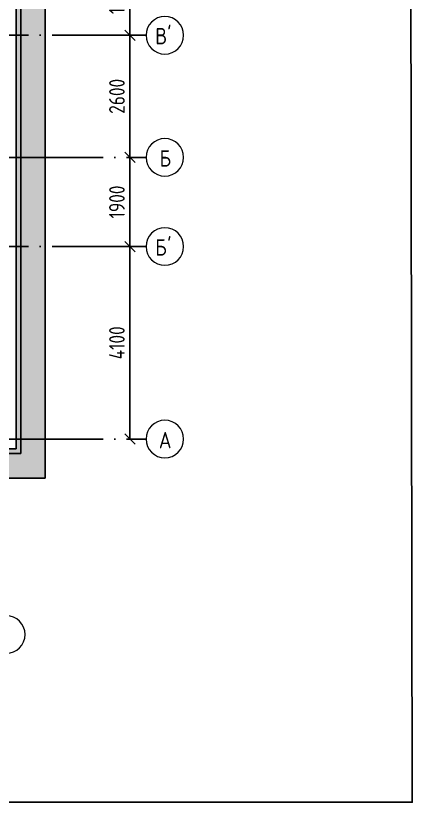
# Model space of a CAD drawing. Header units: millimetres. Extents: x -68946 to 690821, y -552984 to 293768.
# Drawn here: x 163949 to 172387, y 107174 to 123927 of the extents above; entities that cross this region are included whole.
import ezdxf

# ---------------------------------------------------------------- set-up
doc = ezdxf.new("R2010")
doc.units = ezdxf.units.MM
doc.linetypes.add('ADSK_Линия сетки', pattern=[2500, 2000, -250, 0, -250])
doc.layers.get('Defpoints').update_dxf_attribs({"color": 250})
for name, color, linetype, lineweight in [('A-ANNO-DIMS', 250, 'Continuous', 9), ('A-DETL-2', 250, 'Continuous', 5), ('A-DETL-GENF-1', 250, 'Continuous', 5), ('A-WALL', 250, 'Continuous', 9), ('A-WALL-2', 250, 'Continuous', 5), ('A-WALL-3', 250, 'Continuous', 13), ('Оси', 250, 'Continuous', 9), ('Оси-1', 250, 'ADSK_Линия сетки', 9)]:
    doc.layers.add(name, color=color, linetype=linetype, lineweight=lineweight)
doc.styles.add('GOST Common', font='', dxfattribs={"width": 0.9, "height": 350})
doc.styles.get("Standard").update_dxf_attribs({"font": 'ГОСТ тип А.ttf'})
doc.styles.get('GOST Common').set_extended_font_data('GOST Common')
doc.dimstyles.new('А3', dxfattribs={"dimtxt": 333, "dimasz": 222, "dimexe": 222, "dimexo": 111, "dimgap": 111, "dimtad": 1, "dimtoh": 1, "dimdec": 0, "dimrnd": 0.0015, "dimzin": 0, "dimdsep": 46, "dimtxsty": 'Standard', "dimblk": 'OBLIQUE', "dimcen": 0, "dimclrd": 7, "dimclre": 7, "dimclrt": 7, "dimadec": 0, "dimazin": 0, "dimtfac": 1, "dimtdec": 0, "dimtofl": 0, "dimtmove": 0, "dimatfit": 3, "dimfxl": 1, "dimtolj": 1, "dimtzin": 0, "dimarcsym": 0})
pattern_1 = [(0, (10997.54, 114885.926), (120.968, 69.841), [80.645, -161.29]), (120, (10997.54, 114885.926), (-120.96808, 69.84086), [80.645, -161.29]), (60, (10997.54, 114885.926), (-8e-05, 139.68186), [0, -161.29, 80.645, 0])]

# ---------------------------------------------------------------- blocks, each defined once
blk = doc.blocks.new('Ось сетки - Круг_Ø8 мм-39983606-АР1_Кладочный план подвала_ Блок 2_ 3')
at = {"layer": 'Оси'}
for start, end in [(360, 180), (180, 360)]:
    blk.add_arc((0, 0), 4, start, end, dxfattribs=at)
blk = doc.blocks.new('_Oblique')
at = {"color": 0, "linetype": 'ByBlock', "lineweight": -2}
blk.add_line((-0.5, -0.5), (0.5, 0.5), dxfattribs=at)
blk = doc.blocks.new('*D5138')
at = {"layer": 'A-ANNO-DIMS', "color": 7, "lineweight": -2, "transparency": 16777216}
for p, q in [((166380, 114911), (166380, 119011)), ((166391, 119011), (166602, 119011)), ((166391, 114911), (166602, 114911))]:
    blk.add_line(p, q, dxfattribs=at)
at = {"layer": 'Defpoints', "color": 0, "lineweight": 30, "transparency": 16777216}
for p in [(166280, 119011), (166380, 119011), (166280, 114911)]:
    blk.add_point(p, dxfattribs=at)
at = {"layer": 'A-ANNO-DIMS', "color": 7, "lineweight": -2, "transparency": 16777216, "xscale": 222, "yscale": 222, "zscale": 222}
for p, rotation in [((166380, 119011), 90), ((166380, 114911), 270)]:
    blk.add_blockref('_Oblique', p, dxfattribs=dict(at, rotation=rotation))
at = {"layer": 'A-ANNO-DIMS', "color": 7, "lineweight": -2, "transparency": 16777216, "insert": (166102, 116961), "char_height": 333, "width": 2.38, "attachment_point": 5, "rotation": 90}
blk.add_mtext('\\A1;4100', dxfattribs=at)
blk = doc.blocks.new('*D5139')
at = {"layer": 'A-ANNO-DIMS', "color": 7, "lineweight": -2, "transparency": 16777216}
for p, q in [((166380, 119011), (166380, 120911)), ((166391, 120911), (166602, 120911)), ((166391, 119011), (166602, 119011))]:
    blk.add_line(p, q, dxfattribs=at)
at = {"layer": 'Defpoints', "color": 0, "lineweight": 30, "transparency": 16777216}
for p in [(166280, 120911), (166380, 120911), (166280, 119011)]:
    blk.add_point(p, dxfattribs=at)
at = {"layer": 'A-ANNO-DIMS', "color": 7, "lineweight": -2, "transparency": 16777216, "xscale": 222, "yscale": 222, "zscale": 222}
for p, rotation in [((166380, 120911), 90), ((166380, 119011), 270)]:
    blk.add_blockref('_Oblique', p, dxfattribs=dict(at, rotation=rotation))
at = {"layer": 'A-ANNO-DIMS', "color": 7, "lineweight": -2, "transparency": 16777216, "insert": (166102, 119961), "char_height": 333, "width": 2.3, "attachment_point": 5, "rotation": 90}
blk.add_mtext('\\A1;1900', dxfattribs=at)
blk = doc.blocks.new('*D5140')
at = {"layer": 'A-ANNO-DIMS', "color": 7, "lineweight": -2, "transparency": 16777216}
for p, q in [((166380, 120911), (166380, 123511)), ((166391, 123511), (166602, 123511)), ((166391, 120911), (166602, 120911))]:
    blk.add_line(p, q, dxfattribs=at)
at = {"layer": 'Defpoints', "color": 0, "lineweight": 30, "transparency": 16777216}
for p in [(166280, 123511), (166380, 123511), (166280, 120911)]:
    blk.add_point(p, dxfattribs=at)
at = {"layer": 'A-ANNO-DIMS', "color": 7, "lineweight": -2, "transparency": 16777216, "xscale": 222, "yscale": 222, "zscale": 222}
for p, rotation in [((166380, 123511), 90), ((166380, 120911), 270)]:
    blk.add_blockref('_Oblique', p, dxfattribs=dict(at, rotation=rotation))
at = {"layer": 'A-ANNO-DIMS', "color": 7, "lineweight": -2, "transparency": 16777216, "insert": (166102, 122211), "char_height": 333, "width": 2.48, "attachment_point": 5, "rotation": 90}
blk.add_mtext('\\A1;2600', dxfattribs=at)
blk = doc.blocks.new('*D5141')
at = {"layer": 'A-ANNO-DIMS', "color": 7, "lineweight": -2, "transparency": 16777216}
for p, q in [((166380, 123511), (166380, 125111)), ((166391, 125111), (166602, 125111)), ((166391, 123511), (166602, 123511))]:
    blk.add_line(p, q, dxfattribs=at)
at = {"layer": 'Defpoints', "color": 0, "lineweight": 30, "transparency": 16777216}
for p in [(166280, 125111), (166380, 125111), (166280, 123511)]:
    blk.add_point(p, dxfattribs=at)
at = {"layer": 'A-ANNO-DIMS', "color": 7, "lineweight": -2, "transparency": 16777216, "xscale": 222, "yscale": 222, "zscale": 222}
for p, rotation in [((166380, 125111), 90), ((166380, 123511), 270)]:
    blk.add_blockref('_Oblique', p, dxfattribs=dict(at, rotation=rotation))
at = {"layer": 'A-ANNO-DIMS', "color": 7, "lineweight": -2, "transparency": 16777216, "insert": (166102, 124311), "char_height": 333, "width": 2.3, "attachment_point": 5, "rotation": 90}
blk.add_mtext('\\A1;1600', dxfattribs=at)

msp = doc.modelspace()

# ---------------------------------------------------------------- hatches: boundary and pattern name
at = {"layer": 'A-DETL-GENF-1', "lineweight": -2}
h = msp.add_hatch(dxfattribs=at)
h.set_pattern_fill('FP_124', color=256, style=0, pattern_type=2)
h.set_pattern_definition([(135, (11421.8, 114885.93), (-424.26407, 3e-14), [600, 0, 0, 0]), (45, (10997.54, 114885.93), (-424.26407, 0), [600, 0, 0, 0]), (45, (10997.54, 115098.06), (-424.26407, 0), [150, -450]), (135, (11315.74, 115204.12), (-424.26407, 3e-14), [150, -450]), (45, (11315.74, 114992), (-424.26407, 0), [150, -450]), (135, (11209.67, 114885.93), (-424.26407, 3e-14), [150, -450])])
h.paths.add_polyline_path([(164577.5167, 114080.9267), (164577.5167, 174490.9262), (146867.5374, 174490.9262), (146867.5253, 174090.9262), (132367.5473, 174090.9262), (132367.5473, 172390.9267), (129627.538, 172390.9267), (129627.538, 174090.9262), (120727.5383, 174090.9262), (120727.5383, 174490.9262), (87962.538, 174490.9262), (87962.538, 174090.9267), (84292.5374, 174090.9267), (84292.5374, 171140.9262), (81177.5374, 171140.9262), (81177.5374, 174090.9267), (78864.3215, 174090.9267), (78864.3215, 173570.9267), (80657.5374, 173570.9267), (80657.5374, 170620.9262), (84812.5374, 170620.9262), (84812.5374, 173570.9267), (88482.538, 173570.9267), (88482.538, 173970.9262), (120207.5383, 173970.9262), (120207.5383, 173570.9262), (129107.538, 173570.9262), (129107.538, 171870.9267), (132887.5473, 171870.9267), (132887.5473, 173570.9262), (147387.5374, 173570.9262), (147387.5374, 173970.9262), (164057.5167, 173970.9262), (164057.5167, 114600.9267), (147387.5977, 114600.9267), (147387.5977, 127320.9262), (136557.5374, 127320.9262), (136557.5374, 124800.9267), (124737.538, 124800.9267), (124737.538, 133800.9262), (115587.538, 133800.9262), (115587.538, 141000.9267), (80187.5374, 141000.9267), (80187.5374, 158100.9262), (78864.3215, 158100.9262), (78864.3215, 157580.9262), (79667.5374, 157580.9262), (79667.5374, 140480.9267), (115067.538, 140480.9267), (115067.538, 133280.9262), (124217.538, 133280.9262), (124217.538, 124280.9267), (137077.5374, 124280.9267), (137077.5374, 126800.9262), (146867.5977, 126800.9262), (146867.5977, 114080.9267), (159660.2072, 114080.9267)])
at = {"layer": 'A-WALL', "lineweight": -2}
msp.add_hatch(color=256, dxfattribs=at).paths.add_polyline_path([(163955.5167, 114702.9267), (163955.5167, 173868.9262), (163947.5167, 173868.9262), (163947.5384, 114702.9267)])
at = {"layer": 'A-WALL-2', "lineweight": -2}
h = msp.add_hatch(dxfattribs=at)
h.set_pattern_fill('FP_3', color=256, style=0, pattern_type=2)
h.set_pattern_definition(pattern_1)
h.paths.add_polyline_path([(163955.5167, 114602.9267), (164055.5167, 114602.9267), (164055.5167, 173968.9262), (163955.5167, 173968.9262), (163955.5167, 114702.9267)])
h = msp.add_hatch(dxfattribs=at)
h.set_pattern_fill('FP_3', color=256, style=0, pattern_type=2)
h.set_pattern_definition(pattern_1)
h.paths.add_polyline_path([(163947.5167, 114600.9267), (163955.5167, 114600.9267), (163955.5167, 114702.9267), (147489.5977, 114702.9267), (147489.5977, 114600.9267), (147497.5977, 114600.9267), (147497.5977, 114602.9267), (163947.5167, 114602.9267)])

# ---------------------------------------------------------------- linework, layer by layer
at = {"color": 1}
msp.add_lwpolyline([(172265.5409, 183601.6714), (124619.2541, 183601.6714), (124740.6724, 107174.3899), (172386.9593, 107174.3899)], close=True, dxfattribs=at)
at = {"layer": 'A-DETL-2', "lineweight": -2}
for p, q in [((164577.5167, 114080.9267), (164577.5167, 174490.9262)), ((164057.5167, 173970.9262), (164057.5167, 114600.9267)), ((164057.5167, 114600.9267), (147387.5977, 114600.9267)), ((146867.5977, 114080.9267), (164577.5167, 114080.9267))]:
    msp.add_line(p, q, dxfattribs=at)
at = {"layer": 'A-WALL-2', "lineweight": -2}
for p, q in [((164055.5167, 114600.9267), (164055.5167, 173970.9262)), ((147387.5977, 114602.9267), (164057.5167, 114602.9267)), ((163955.5167, 114602.9267), (163955.5167, 114600.9267))]:
    msp.add_line(p, q, dxfattribs=at)
at = {"layer": 'A-WALL-3', "lineweight": -2}
for p, q in [((163955.5167, 114702.9267), (163955.5167, 173868.9262)), ((147489.5977, 114702.9267), (163955.5167, 114702.9267))]:
    msp.add_line(p, q, dxfattribs=at)
at = {"layer": 'Оси-1', "lineweight": -2}
for p, q in [((166722.1084, 123510.9858), (110317.5374, 123510.9858)), ((76304.6994, 120910.9262), (166722.1084, 120910.9262)), ((166722.1084, 119011.0455), (110317.5374, 119011.0455)), ((76304.6994, 114910.9262), (166722.1084, 114910.9262))]:
    msp.add_line(p, q, dxfattribs=at)

# ---------------------------------------------------------------- block references
at = {"layer": 'Оси', "lineweight": -2, "xscale": 99.99999999999993, "yscale": 99.99999999999993, "zscale": 99.99999999999993}
for p, rotation in [((167122.1084, 123510.9858), 89.99999999999982), ((167122.1084, 120910.9262), 269.9999999999994), ((167122.1084, 119011.0455), 89.99999999999982), ((167122.1084, 114910.9262), 269.9999999999994)]:
    msp.add_blockref('Ось сетки - Круг_Ø8 мм-39983606-АР1_Кладочный план подвала_ Блок 2_ 3', p, dxfattribs=dict(at, rotation=rotation))
msp.add_blockref('Ось сетки - Круг_Ø8 мм-39983606-АР1_Кладочный план подвала_ Блок 2_ 3', (163747.5384, 110747.0862), dxfattribs=at)

# ---------------------------------------------------------------- texts
at = {"layer": 'Оси', "lineweight": -2, "char_height": 350, "attachment_point": 1, "style": 'GOST Common'}
for s, insert, width in [('\\fGOST Common|b0|i0|c204|p34|;\\W.9;В', (166916.8313, 123668.2114), 310.253062), ("\\fGOST Common|b0|i0|c204|p34|;\\W.9;'", (167172.8157, 123668.2114), 137.088562), ('\\fGOST Common|b0|i0|c204|p34|;\\W.9;Б', (167008.7856, 121063.5131), 310.253062), ('\\fGOST Common|b0|i0|c204|p34|;\\W.9;Б', (166916.8313, 119168.2711), 310.253062), ("\\fGOST Common|b0|i0|c204|p34|;\\W.9;'", (167172.8157, 119168.2711), 137.088562), ('\\fGOST Common|b0|i0|c204|p34|;\\W.9;А', (166993.9356, 115063.5131), 346.329)]:
    msp.add_mtext(s, dxfattribs=dict(at, insert=insert, width=width))

# ---------------------------------------------------------------- dimensions: what is measured, and where the dimension line sits
at = {"layer": 'A-ANNO-DIMS', "lineweight": -2}
for base, p1, p2, picture, middle in [((166379.9955, 125110.9262), (166280.0106, 123510.9858), (166280.0106, 125110.9262), '*D5141', (166102.4955, 124310.956)), ((166379.9955, 123510.9858), (166280.0106, 120910.9262), (166280.0106, 123510.9858), '*D5140', (166102.4955, 122210.956)), ((166379.9955, 120910.9262), (166280.0106, 119011.0455), (166280.0106, 120910.9262), '*D5139', (166102.4955, 119960.9858)), ((166379.9955, 119011.0455), (166280.0106, 114910.9262), (166280.0106, 119011.0455), '*D5138', (166102.4955, 116960.9858))]:
    dim = msp.add_linear_dim(base=base, p1=p1, p2=p2, angle=90, dimstyle='А3', dxfattribs=at)
    dim.commit()
    dim.dimension.update_dxf_attribs({"geometry": picture, "text_midpoint": middle})

doc.saveas('drawing.dxf')
